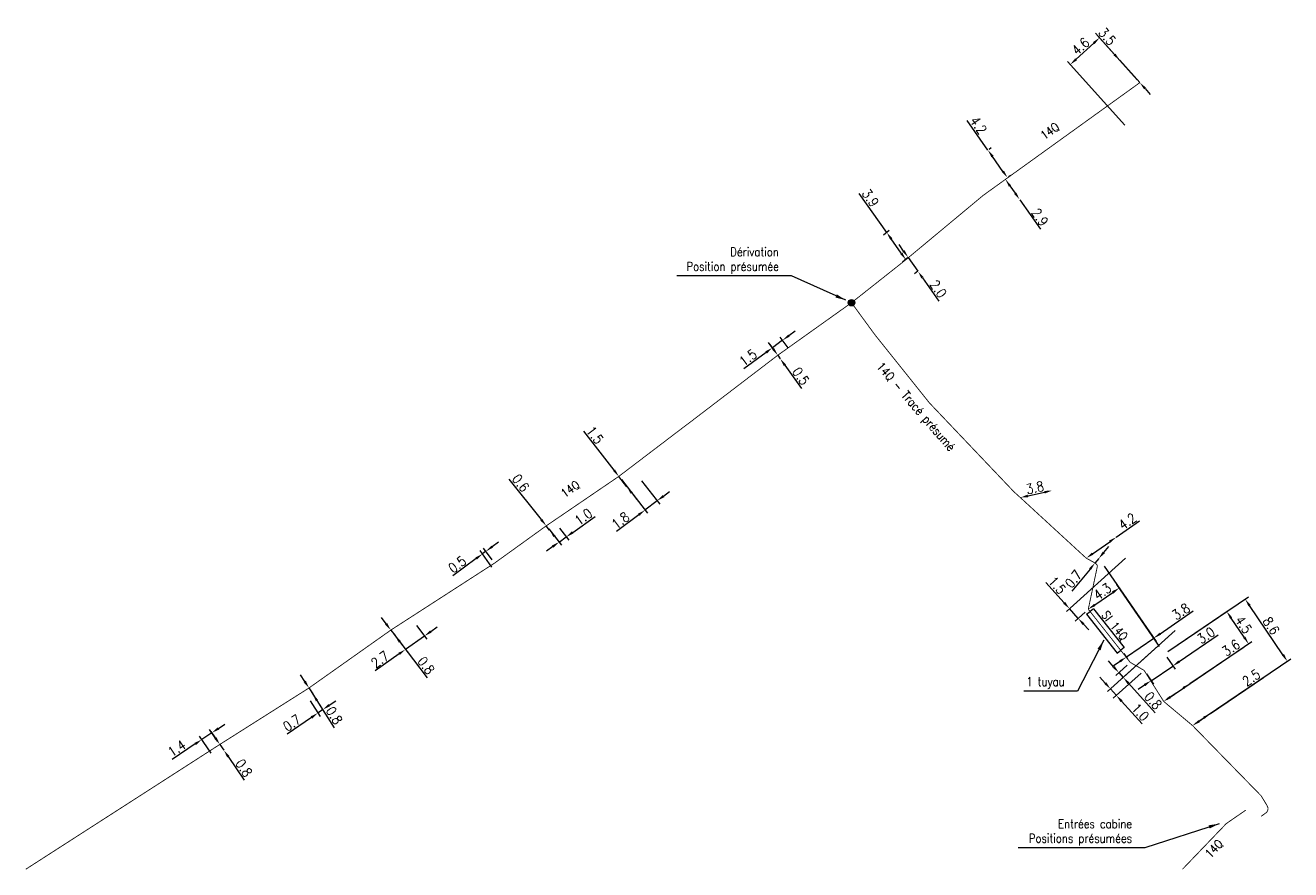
# Model space of a CAD drawing. Header units: millimetres. Extents: x 185011 to 186000, y 128000 to 128990.
# Drawn here: x 185852.7 to 185997.8, y 127999.9 to 128096.8 of the extents above; entities that cross this region are included whole.
import ezdxf
from ezdxf.enums import TextEntityAlignment as Align

# ---------------------------------------------------------------- set-up
doc = ezdxf.new("R2010")
doc.units = ezdxf.units.MM
doc.header["$PDMODE"] = 34
doc.linetypes.add('S_ST', pattern=[14, 8, -1.5, 0, -1.5, 0, -1.5, 0, -1.5])
doc.layers.get('0').update_dxf_attribs({"linetype": 'CONTINUOUS'})
doc.layers.get('Defpoints').update_dxf_attribs({"linetype": 'CONTINUOUS'})
for name, color, linetype in [('S_100', 5, 'CONTINUOUS'), ('S_300', 7, 'CONTINUOUS'), ('S_400', 7, 'CONTINUOUS')]:
    doc.layers.add(name, color=color, linetype=linetype)
doc.styles.get("Standard").update_dxf_attribs({"font": 'romans.shx', "width": 0.85})
doc.dimstyles.get("Standard").update_dxf_attribs({"dimtxt": 1.5, "dimasz": 1.2, "dimexe": 0.625, "dimexo": 0.625, "dimgap": 0.25, "dimtad": 1, "dimdec": 1, "dimzin": 0, "dimdsep": 46, "dimtxsty": 'Standard', "dimcen": -0.5, "dimadec": 0, "dimazin": 0, "dimtfac": 1, "dimtdec": 1, "dimtmove": 0, "dimatfit": 3, "dimfxl": 0, "dimtolj": 1, "dimtzin": 0, "dimarcsym": 0})

# ---------------------------------------------------------------- blocks, each defined once
blk = doc.blocks.new('*D148')
at = {"layer": 'Defpoints', "color": 0, "linetype": 'Continuous', "transparency": 16777216}
for p in [(185912.46, 128039.37), (185913.68, 128039.47), (185914.76, 128038.1)]:
    blk.add_point(p, dxfattribs=at)
at = {"layer": 'S_100', "color": 0, "linetype": 'Continuous', "lineweight": -2, "transparency": 16777216}
for p, q in [((185915.5, 128038.62), (185918.06, 128040.44)), ((185912.75, 128039.01), (185914.22, 128037.14)), ((185913.93, 128037.51), (185914.76, 128038.1)), ((185913.97, 128039.1), (185915.06, 128037.73)), ((185913.2, 128036.99), (185912.47, 128036.47))]:
    blk.add_line(p, q, dxfattribs=at)
at = {"layer": 'S_100', "color": 0, "linetype": 'Continuous', "transparency": 16777216}
for points in [[(185915.41, 128038.74), (185915.59, 128038.5), (185914.76, 128038.1)], [(185913.11, 128037.11), (185913.29, 128036.87), (185913.93, 128037.51)]]:
    blk.add_solid(points, dxfattribs=at)
at = {"layer": 'S_100', "color": 0, "linetype": 'Continuous', "transparency": 16777216, "insert": (185916.71, 128040.4), "char_height": 1.125, "attachment_point": 5, "rotation": 35.3931}
blk.add_mtext('\\A1;1.0', dxfattribs=at)
blk = doc.blocks.new('*D149')
at = {"layer": 'Defpoints', "color": 0, "linetype": 'Continuous', "transparency": 16777216}
for p in [(185905.15, 128036.15), (185906.52, 128035.09), (185906.5, 128034.26)]:
    blk.add_point(p, dxfattribs=at)
at = {"layer": 'S_100', "color": 0, "linetype": 'Continuous', "lineweight": -2, "transparency": 16777216}
for p, q in [((185906.23, 128034.64), (185904.87, 128036.53)), ((185905.55, 128036.45), (185905.15, 128036.15)), ((185906.25, 128035.47), (185905.27, 128036.83)), ((185906.27, 128036.99), (185906.99, 128037.53)), ((185904.42, 128035.62), (185901.76, 128033.63))]:
    blk.add_line(p, q, dxfattribs=at)
at = {"layer": 'S_100', "color": 0, "linetype": 'Continuous', "transparency": 16777216}
for points in [[(185906.18, 128037.11), (185906.36, 128036.87), (185905.55, 128036.45)], [(185904.33, 128035.74), (185904.51, 128035.5), (185905.15, 128036.15)]]:
    blk.add_solid(points, dxfattribs=at)
at = {"layer": 'S_100', "color": 0, "linetype": 'Continuous', "transparency": 16777216, "insert": (185902.26, 128034.94), "char_height": 1.125, "attachment_point": 5, "rotation": 36.76}
blk.add_mtext('\\A1;0.5', dxfattribs=at)
blk = doc.blocks.new('*D150')
at = {"layer": 'Defpoints', "color": 0, "linetype": 'Continuous', "transparency": 16777216}
for p in [(185912.46, 128039.37), (185912.85, 128038.88), (185912.85, 128038.88)]:
    blk.add_point(p, dxfattribs=at)
at = {"layer": 'S_100', "color": 0, "linetype": 'Continuous', "lineweight": -2, "transparency": 16777216}
for p, q in [((185911.9, 128040.08), (185908.2, 128044.74)), ((185912.85, 128038.88), (185912.46, 128039.37)), ((185913.41, 128038.17), (185913.97, 128037.47))]:
    blk.add_line(p, q, dxfattribs=at)
at = {"layer": 'S_100', "color": 0, "linetype": 'Continuous', "transparency": 16777216}
for points in [[(185912.01, 128040.17), (185911.78, 128039.98), (185912.46, 128039.37)], [(185913.52, 128038.27), (185913.29, 128038.08), (185912.85, 128038.88)]]:
    blk.add_solid(points, dxfattribs=at)
at = {"layer": 'S_100', "color": 0, "linetype": 'Continuous', "transparency": 16777216, "insert": (185909.53, 128044.28), "char_height": 1.125, "attachment_point": 5, "rotation": 308.4087}
blk.add_mtext('\\A1;0.6', dxfattribs=at)
blk = doc.blocks.new('*D151')
at = {"layer": 'Defpoints', "color": 0, "linetype": 'Continuous', "transparency": 16777216}
for p in [(185897.29, 128028.32), (185894.64, 128027.42), (185898.49, 128026.74)]:
    blk.add_point(p, dxfattribs=at)
at = {"layer": 'S_100', "color": 0, "linetype": 'Continuous', "lineweight": -2, "transparency": 16777216}
for p, q in [((185897.57, 128027.95), (185898.78, 128026.37)), ((185899.23, 128027.26), (185899.96, 128027.78)), ((185894.92, 128027.05), (185896.62, 128024.83)), ((185898.49, 128026.74), (185896.33, 128025.21)), ((185895.6, 128024.69), (185892.86, 128022.75))]:
    blk.add_line(p, q, dxfattribs=at)
at = {"layer": 'S_100', "color": 0, "linetype": 'Continuous', "transparency": 16777216}
for points in [[(185899.14, 128027.38), (185899.32, 128027.14), (185898.49, 128026.74)], [(185895.51, 128024.81), (185895.68, 128024.57), (185896.33, 128025.21)]]:
    blk.add_solid(points, dxfattribs=at)
at = {"layer": 'S_100', "color": 0, "linetype": 'Continuous', "transparency": 16777216, "insert": (185893.4, 128024.05), "char_height": 1.125, "attachment_point": 5, "rotation": 35.2897}
blk.add_mtext('\\A1;2.7', dxfattribs=at)
blk = doc.blocks.new('*D152')
at = {"layer": 'Defpoints', "color": 0, "linetype": 'Continuous', "transparency": 16777216}
for p in [(185894.64, 128027.42), (185895.12, 128026.79), (185895.12, 128026.79)]:
    blk.add_point(p, dxfattribs=at)
at = {"layer": 'S_100', "color": 0, "linetype": 'Continuous', "lineweight": -2, "transparency": 16777216}
for p, q in [((185894.09, 128028.14), (185893.55, 128028.85)), ((185894.64, 128027.42), (185895.12, 128026.79)), ((185895.67, 128026.07), (185898.81, 128021.96))]:
    blk.add_line(p, q, dxfattribs=at)
at = {"layer": 'S_100', "color": 0, "linetype": 'Continuous', "transparency": 16777216}
for points in [[(185894.21, 128028.23), (185893.97, 128028.05), (185894.64, 128027.42)], [(185895.79, 128026.16), (185895.55, 128025.98), (185895.12, 128026.79)]]:
    blk.add_solid(points, dxfattribs=at)
at = {"layer": 'S_100', "color": 0, "linetype": 'Continuous', "transparency": 16777216, "insert": (185898.68, 128023.36), "char_height": 1.125, "attachment_point": 5, "rotation": 307.365}
blk.add_mtext('\\A1;0.8', dxfattribs=at)
blk = doc.blocks.new('*D153')
at = {"layer": 'Defpoints', "color": 0, "linetype": 'Continuous', "transparency": 16777216}
for p in [(185885.25, 128020.78), (185885.12, 128019.71), (185886.27, 128017.91)]:
    blk.add_point(p, dxfattribs=at)
at = {"layer": 'S_100', "color": 0, "linetype": 'Continuous', "lineweight": -2, "transparency": 16777216}
for p, q in [((185885.5, 128020.38), (185887.09, 128017.9)), ((185885.38, 128019.31), (185886.53, 128017.52)), ((185887.57, 128018.81), (185888.32, 128019.32)), ((185885.53, 128017.4), (185882.74, 128015.48)), ((185886.83, 128018.3), (185886.27, 128017.91))]:
    blk.add_line(p, q, dxfattribs=at)
at = {"layer": 'S_100', "color": 0, "linetype": 'Continuous', "transparency": 16777216}
for points in [[(185887.49, 128018.93), (185887.66, 128018.69), (185886.83, 128018.3)], [(185885.45, 128017.53), (185885.62, 128017.28), (185886.27, 128017.91)]]:
    blk.add_solid(points, dxfattribs=at)
at = {"layer": 'S_100', "color": 0, "linetype": 'Continuous', "transparency": 16777216, "insert": (185883.3, 128016.77), "char_height": 1.125, "attachment_point": 5, "rotation": 34.5698}
blk.add_mtext('\\A1;0.7', dxfattribs=at)
blk = doc.blocks.new('*D154')
at = {"layer": 'Defpoints', "color": 0, "linetype": 'Continuous', "transparency": 16777216}
for p in [(185872.96, 128014.87), (185875.03, 128014.31), (185874.3, 128012.91)]:
    blk.add_point(p, dxfattribs=at)
at = {"layer": 'S_100', "color": 0, "linetype": 'Continuous', "lineweight": -2, "transparency": 16777216}
for p, q in [((185874.77, 128014.7), (185873.86, 128016.03)), ((185874.87, 128016.14), (185875.62, 128016.64)), ((185874.04, 128013.29), (185872.7, 128015.25)), ((185874.12, 128015.64), (185872.96, 128014.87)), ((185872.21, 128014.37), (185869.56, 128012.6))]:
    blk.add_line(p, q, dxfattribs=at)
at = {"layer": 'S_100', "color": 0, "linetype": 'Continuous', "transparency": 16777216}
for points in [[(185874.79, 128016.27), (185874.96, 128016.02), (185874.12, 128015.64)], [(185872.13, 128014.49), (185872.29, 128014.24), (185872.96, 128014.87)]]:
    blk.add_solid(points, dxfattribs=at)
at = {"layer": 'S_100', "color": 0, "linetype": 'Continuous', "transparency": 16777216, "insert": (185870.09, 128013.86), "char_height": 1.125, "attachment_point": 5, "rotation": 33.6721}
blk.add_mtext('\\A1;1.4', dxfattribs=at)
blk = doc.blocks.new('*D155')
at = {"layer": 'Defpoints', "color": 0, "linetype": 'Continuous', "transparency": 16777216}
for p in [(185885.25, 128020.78), (185885.68, 128020.1), (185885.68, 128020.1)]:
    blk.add_point(p, dxfattribs=at)
at = {"layer": 'S_100', "color": 0, "linetype": 'Continuous', "lineweight": -2, "transparency": 16777216}
for p, q in [((185884.76, 128021.53), (185884.28, 128022.29)), ((185885.25, 128020.78), (185885.68, 128020.1)), ((185886.16, 128019.34), (185888.16, 128016.23))]:
    blk.add_line(p, q, dxfattribs=at)
at = {"layer": 'S_100', "color": 0, "linetype": 'Continuous', "transparency": 16777216}
for points in [[(185884.89, 128021.62), (185884.63, 128021.45), (185885.25, 128020.78)], [(185886.29, 128019.43), (185886.04, 128019.26), (185885.68, 128020.1)]]:
    blk.add_solid(points, dxfattribs=at)
at = {"layer": 'S_100', "color": 0, "linetype": 'Continuous', "transparency": 16777216, "insert": (185888.15, 128017.63), "char_height": 1.125, "attachment_point": 5, "rotation": 302.6424}
blk.add_mtext('\\A1;0.8', dxfattribs=at)
blk = doc.blocks.new('*D156')
at = {"layer": 'Defpoints', "color": 0, "linetype": 'Continuous', "transparency": 16777216}
for p in [(185875.03, 128014.31), (185875.49, 128013.65), (185875.49, 128013.65)]:
    blk.add_point(p, dxfattribs=at)
at = {"layer": 'S_100', "color": 0, "linetype": 'Continuous', "lineweight": -2, "transparency": 16777216}
for p, q in [((185874.53, 128015.05), (185874.02, 128015.8)), ((185875.03, 128014.31), (185875.49, 128013.65)), ((185875.99, 128012.91), (185877.84, 128010.2))]:
    blk.add_line(p, q, dxfattribs=at)
at = {"layer": 'S_100', "color": 0, "linetype": 'Continuous', "transparency": 16777216}
for points in [[(185874.65, 128015.14), (185874.4, 128014.97), (185875.03, 128014.31)], [(185876.12, 128012.99), (185875.87, 128012.82), (185875.49, 128013.65)]]:
    blk.add_solid(points, dxfattribs=at)
at = {"layer": 'S_100', "color": 0, "linetype": 'Continuous', "transparency": 16777216, "insert": (185877.79, 128011.61), "char_height": 1.125, "attachment_point": 5, "rotation": 304.3594}
blk.add_mtext('\\A1;0.8', dxfattribs=at)
blk = doc.blocks.new('*D157')
at = {"layer": 'Defpoints', "color": 0, "linetype": 'Continuous', "transparency": 16777216}
for p in [(185972.54, 128092.25), (185980.52, 128090.18), (185979.1, 128084.94)]:
    blk.add_point(p, dxfattribs=at)
at = {"layer": 'S_100', "color": 0, "linetype": 'Continuous', "lineweight": -2, "transparency": 16777216}
for p, q in [((185975.24, 128094.71), (185973.21, 128092.86)), ((185980.21, 128090.52), (185975.59, 128095.67)), ((185978.79, 128085.29), (185972.23, 128092.6))]:
    blk.add_line(p, q, dxfattribs=at)
at = {"layer": 'S_100', "color": 0, "linetype": 'Continuous', "transparency": 16777216}
for points in [[(185975.14, 128094.82), (185975.34, 128094.6), (185975.9, 128095.32)], [(185973.11, 128092.97), (185973.31, 128092.75), (185972.54, 128092.25)]]:
    blk.add_solid(points, dxfattribs=at)
at = {"layer": 'S_100', "color": 0, "linetype": 'Continuous', "transparency": 16777216, "insert": (185973.72, 128094.34), "char_height": 1.125, "attachment_point": 5, "rotation": 42.3696}
blk.add_mtext('\\A1;4.6', dxfattribs=at)
blk = doc.blocks.new('*D158')
at = {"layer": 'Defpoints', "color": 0, "linetype": 'Continuous', "transparency": 16777216}
for p in [(185978.22, 128092.74), (185978.22, 128092.74), (185980.52, 128090.18)]:
    blk.add_point(p, dxfattribs=at)
at = {"layer": 'S_100', "color": 0, "linetype": 'Continuous', "lineweight": -2, "transparency": 16777216}
for p, q in [((185977.61, 128093.41), (185975.42, 128095.85)), ((185980.52, 128090.18), (185978.22, 128092.74)), ((185981.12, 128089.51), (185981.72, 128088.84))]:
    blk.add_line(p, q, dxfattribs=at)
at = {"layer": 'S_100', "color": 0, "linetype": 'Continuous', "transparency": 16777216}
for points in [[(185977.73, 128093.51), (185977.5, 128093.31), (185978.22, 128092.74)], [(185981.23, 128089.61), (185981.01, 128089.41), (185980.52, 128090.18)]]:
    blk.add_solid(points, dxfattribs=at)
at = {"layer": 'S_100', "color": 0, "linetype": 'Continuous', "transparency": 16777216, "insert": (185976.78, 128095.47), "char_height": 1.125, "attachment_point": 5, "rotation": 311.9199}
blk.add_mtext('\\A1;3.5', dxfattribs=at)
blk = doc.blocks.new('*D159')
at = {"layer": 'Defpoints', "color": 0, "linetype": 'Continuous', "transparency": 16777216}
for p in [(185954.33, 128070.41), (185955.08, 128068.55), (185955.46, 128068.82)]:
    blk.add_point(p, dxfattribs=at)
at = {"layer": 'S_100', "color": 0, "linetype": 'Continuous', "lineweight": -2, "transparency": 16777216}
for p, q in [((185953.44, 128070.88), (185952.92, 128071.62)), ((185953.95, 128070.14), (185953.58, 128069.88)), ((185953.96, 128070.15), (185955.08, 128068.55)), ((185955.07, 128068.55), (185954.7, 128068.28)), ((185955.6, 128067.82), (185957.49, 128065.14))]:
    blk.add_line(p, q, dxfattribs=at)
at = {"layer": 'S_100', "color": 0, "linetype": 'Continuous', "transparency": 16777216}
for points in [[(185953.56, 128070.97), (185953.32, 128070.8), (185953.96, 128070.15)], [(185955.72, 128067.9), (185955.48, 128067.73), (185955.08, 128068.55)]]:
    blk.add_solid(points, dxfattribs=at)
at = {"layer": 'S_100', "color": 0, "linetype": 'Continuous', "transparency": 16777216, "insert": (185957.41, 128066.54), "char_height": 1.125, "attachment_point": 5, "rotation": 305.1221}
blk.add_mtext('\\A1;2.0', dxfattribs=at)
blk = doc.blocks.new('*D160')
at = {"layer": 'Defpoints', "color": 0, "linetype": 'Continuous', "transparency": 16777216}
for p in [(185952.14, 128073.53), (185953.69, 128069.89), (185954.33, 128070.41)]:
    blk.add_point(p, dxfattribs=at)
at = {"layer": 'S_100', "color": 0, "linetype": 'Continuous', "lineweight": -2, "transparency": 16777216}
for p, q in [((185951.5, 128073), (185948.35, 128077.48)), ((185951.78, 128073.23), (185951.13, 128072.71)), ((185953.17, 128070.62), (185952.02, 128072.27)), ((185953.97, 128070.12), (185953.32, 128069.59))]:
    blk.add_line(p, q, dxfattribs=at)
at = {"layer": 'S_100', "color": 0, "linetype": 'Continuous', "transparency": 16777216}
for points in [[(185952.14, 128072.35), (185951.89, 128072.18), (185951.5, 128073)], [(185953.29, 128070.71), (185953.05, 128070.54), (185953.69, 128069.89)]]:
    blk.add_solid(points, dxfattribs=at)
at = {"layer": 'S_100', "color": 0, "linetype": 'Continuous', "transparency": 16777216, "insert": (185949.63, 128076.96), "char_height": 1.125, "attachment_point": 5, "rotation": 305.1221}
blk.add_mtext('\\A1;3.9', dxfattribs=at)
blk = doc.blocks.new('*D161')
at = {"layer": 'Defpoints', "color": 0, "linetype": 'Continuous', "transparency": 16777216}
for p in [(185939.56, 128060.64), (185939.01, 128058.93), (185940.47, 128059.38)]:
    blk.add_point(p, dxfattribs=at)
at = {"layer": 'S_100', "color": 0, "linetype": 'Continuous', "lineweight": -2, "transparency": 16777216}
for p, q in [((185940.19, 128059.76), (185939.28, 128061.02)), ((185940.28, 128061.18), (185941.01, 128061.71)), ((185938.73, 128059.31), (185938.12, 128060.16)), ((185939.56, 128060.64), (185938.39, 128059.78)), ((185937.67, 128059.25), (185935.13, 128057.38))]:
    blk.add_line(p, q, dxfattribs=at)
at = {"layer": 'S_100', "color": 0, "linetype": 'Continuous', "transparency": 16777216}
for points in [[(185940.19, 128061.3), (185940.37, 128061.06), (185939.56, 128060.64)], [(185937.58, 128059.37), (185937.76, 128059.13), (185938.39, 128059.78)]]:
    blk.add_solid(points, dxfattribs=at)
at = {"layer": 'S_100', "color": 0, "linetype": 'Continuous', "transparency": 16777216, "insert": (185935.59, 128058.65), "char_height": 1.125, "attachment_point": 5, "rotation": 36.3815}
blk.add_mtext('\\A1;1.5', dxfattribs=at)
blk = doc.blocks.new('*D162')
at = {"layer": 'Defpoints', "color": 0, "linetype": 'Continuous', "transparency": 16777216}
for p in [(185939.01, 128058.93), (185939.3, 128058.52), (185939.3, 128058.52)]:
    blk.add_point(p, dxfattribs=at)
at = {"layer": 'S_100', "color": 0, "linetype": 'Continuous', "lineweight": -2, "transparency": 16777216}
for p, q in [((185938.48, 128059.66), (185937.96, 128060.39)), ((185939.01, 128058.93), (185939.3, 128058.52)), ((185939.83, 128057.79), (185941.74, 128055.13))]:
    blk.add_line(p, q, dxfattribs=at)
at = {"layer": 'S_100', "color": 0, "linetype": 'Continuous', "transparency": 16777216}
for points in [[(185938.6, 128059.74), (185938.36, 128059.57), (185939.01, 128058.93)], [(185939.95, 128057.88), (185939.7, 128057.7), (185939.3, 128058.52)]]:
    blk.add_solid(points, dxfattribs=at)
at = {"layer": 'S_100', "color": 0, "linetype": 'Continuous', "transparency": 16777216, "insert": (185941.65, 128056.53), "char_height": 1.125, "attachment_point": 5, "rotation": 305.729}
blk.add_mtext('\\A1;0.5', dxfattribs=at)
blk = doc.blocks.new('*D163')
at = {"layer": 'Defpoints', "color": 0, "linetype": 'Continuous', "transparency": 16777216}
for p in [(185965.11, 128079.09), (185966.75, 128076.76), (185966.75, 128076.76)]:
    blk.add_point(p, dxfattribs=at)
at = {"layer": 'S_100', "color": 0, "linetype": 'Continuous', "lineweight": -2, "transparency": 16777216}
for p, q in [((185965.63, 128078.35), (185966.23, 128077.5)), ((185966.75, 128076.76), (185969.12, 128073.38))]:
    blk.add_line(p, q, dxfattribs=at)
at = {"layer": 'S_100', "color": 0, "linetype": 'Continuous', "transparency": 16777216}
for points in [[(185965.75, 128078.44), (185965.5, 128078.27), (185965.11, 128079.09)], [(185966.35, 128077.58), (185966.11, 128077.41), (185966.75, 128076.76)]]:
    blk.add_solid(points, dxfattribs=at)
at = {"layer": 'S_100', "color": 0, "linetype": 'Continuous', "transparency": 16777216, "insert": (185969.07, 128074.76), "char_height": 1.125, "attachment_point": 5, "rotation": 305.1221}
blk.add_mtext('\\A1;2.9', dxfattribs=at)
blk = doc.blocks.new('*D164')
at = {"layer": 'Defpoints', "color": 0, "linetype": 'Continuous', "transparency": 16777216}
for p in [(185962.88, 128082.26), (185963.11, 128082.44), (185965.11, 128079.09)]:
    blk.add_point(p, dxfattribs=at)
at = {"layer": 'S_100', "color": 0, "linetype": 'Continuous', "lineweight": -2, "transparency": 16777216}
for p, q in [((185963.11, 128082.44), (185960.72, 128085.84)), ((185963.25, 128082.55), (185963.47, 128082.74)), ((185964.82, 128080.01), (185963.63, 128081.71)), ((185965.47, 128079.39), (185965.7, 128079.57))]:
    blk.add_line(p, q, dxfattribs=at)
at = {"layer": 'S_100', "color": 0, "linetype": 'Continuous', "transparency": 16777216}
for points in [[(185963.75, 128081.79), (185963.5, 128081.62), (185963.11, 128082.44)], [(185964.94, 128080.1), (185964.7, 128079.93), (185965.34, 128079.28)]]:
    blk.add_solid(points, dxfattribs=at)
at = {"layer": 'S_100', "color": 0, "linetype": 'Continuous', "transparency": 16777216, "insert": (185962.02, 128085.3), "char_height": 1.125, "attachment_point": 5, "rotation": 305.1221}
blk.add_mtext('\\A1;4.2', dxfattribs=at)
blk = doc.blocks.new('*D165')
at = {"layer": 'Defpoints', "color": 0, "linetype": 'Continuous', "transparency": 16777216}
for p in [(185920.78, 128045.04), (185923.1, 128044.91), (185925.18, 128042.24)]:
    blk.add_point(p, dxfattribs=at)
at = {"layer": 'S_100', "color": 0, "linetype": 'Continuous', "lineweight": -2, "transparency": 16777216}
for p, q in [((185921.07, 128044.67), (185924.07, 128040.81)), ((185923.39, 128044.54), (185925.47, 128041.87)), ((185925.18, 128042.24), (185923.78, 128041.18)), ((185925.89, 128042.78), (185926.61, 128043.32)), ((185923.06, 128040.64), (185920.53, 128038.71))]:
    blk.add_line(p, q, dxfattribs=at)
at = {"layer": 'S_100', "color": 0, "linetype": 'Continuous', "transparency": 16777216}
for points in [[(185925.8, 128042.9), (185925.99, 128042.66), (185925.18, 128042.24)], [(185922.97, 128040.76), (185923.16, 128040.52), (185923.78, 128041.18)]]:
    blk.add_solid(points, dxfattribs=at)
at = {"layer": 'S_100', "color": 0, "linetype": 'Continuous', "transparency": 16777216, "insert": (185920.97, 128039.99), "char_height": 1.125, "attachment_point": 5, "rotation": 37.1402}
blk.add_mtext('\\A1;1.8', dxfattribs=at)
blk = doc.blocks.new('*D166')
at = {"layer": 'Defpoints', "color": 0, "linetype": 'Continuous', "transparency": 16777216}
for p in [(185920.78, 128045.04), (185921.7, 128043.86), (185921.7, 128043.86)]:
    blk.add_point(p, dxfattribs=at)
at = {"layer": 'S_100', "color": 0, "linetype": 'Continuous', "lineweight": -2, "transparency": 16777216}
for p, q in [((185920.23, 128045.75), (185916.76, 128050.21)), ((185921.7, 128043.86), (185920.78, 128045.04)), ((185922.26, 128043.14), (185922.81, 128042.43))]:
    blk.add_line(p, q, dxfattribs=at)
at = {"layer": 'S_100', "color": 0, "linetype": 'Continuous', "transparency": 16777216}
for points in [[(185920.35, 128045.84), (185920.11, 128045.66), (185920.78, 128045.04)], [(185922.37, 128043.24), (185922.14, 128043.05), (185921.7, 128043.86)]]:
    blk.add_solid(points, dxfattribs=at)
at = {"layer": 'S_100', "color": 0, "linetype": 'Continuous', "transparency": 16777216, "insert": (185918.04, 128049.78), "char_height": 1.125, "attachment_point": 5, "rotation": 307.8585}
blk.add_mtext('\\A1;1.5', dxfattribs=at)
blk = doc.blocks.new('*D167')
at = {"layer": 'Defpoints', "color": 0, "linetype": 'Continuous', "transparency": 16777216}
for p in [(185966.82, 128042.61), (185970.48, 128043.42), (185970.48, 128043.42)]:
    blk.add_point(p, dxfattribs=at)
at = {"layer": 'S_100', "color": 0, "linetype": 'Continuous', "lineweight": -2, "transparency": 16777216}
blk.add_line((185967.7, 128042.8), (185969.6, 128043.22), dxfattribs=at)
at = {"layer": 'S_100', "color": 0, "linetype": 'Continuous', "transparency": 16777216}
for points in [[(185967.66, 128042.95), (185967.73, 128042.66), (185966.82, 128042.61)], [(185969.57, 128043.37), (185969.63, 128043.08), (185970.48, 128043.42)]]:
    blk.add_solid(points, dxfattribs=at)
at = {"layer": 'S_100', "color": 0, "linetype": 'Continuous', "transparency": 16777216, "insert": (185968.49, 128043.75), "char_height": 1.125, "attachment_point": 5, "rotation": 12.4892}
blk.add_mtext('\\A1;3.8', dxfattribs=at)
blk = doc.blocks.new('*D168')
at = {"layer": 'Defpoints', "color": 0, "linetype": 'Continuous', "transparency": 16777216}
for p in [(185977.81, 128038.07), (185977.81, 128038.07), (185974.37, 128035.67)]:
    blk.add_point(p, dxfattribs=at)
at = {"layer": 'S_100', "color": 0, "linetype": 'Continuous', "lineweight": -2, "transparency": 16777216}
for p, q in [((185977.81, 128038.07), (185980.5, 128039.94)), ((185975.11, 128036.18), (185977.08, 128037.55))]:
    blk.add_line(p, q, dxfattribs=at)
at = {"layer": 'S_100', "color": 0, "linetype": 'Continuous', "transparency": 16777216}
for points in [[(185976.99, 128037.67), (185977.16, 128037.43), (185977.81, 128038.07)], [(185975.02, 128036.3), (185975.19, 128036.06), (185974.37, 128035.67)]]:
    blk.add_solid(points, dxfattribs=at)
at = {"layer": 'S_100', "color": 0, "linetype": 'Continuous', "transparency": 16777216, "insert": (185979.1, 128039.88), "char_height": 1.125, "attachment_point": 5, "rotation": 34.8631}
blk.add_mtext('\\A1;4.2', dxfattribs=at)
blk = doc.blocks.new('S_300_02')
at = {"color": 0, "linetype": 'Continuous', "const_width": 0.375}
blk.add_lwpolyline([(-0.19, 0, 1), (0.19, 0, 1)], format="xyb", close=True, dxfattribs=at)
at = {"color": 0, "linetype": 'Continuous'}
blk.add_circle((0, 0), 0.375, dxfattribs=at)
at = {"color": 0, "linetype": 'Continuous', "width": 0.75}
blk.add_attdef('NUM', text='', height=1.5, dxfattribs=at).set_placement((2.32, 1.37), align=Align.MIDDLE)
at = {"color": 0, "linetype": 'Continuous', "width": 0.75, "flags": 3}
for tag, p in [('DEF_LEG', (0, -5)), ('DEF_TYPE', (0, -7))]:
    blk.add_attdef(tag, text='', height=1.2, dxfattribs=at).set_placement(p, align=Align.MIDDLE)
blk = doc.blocks.new('*D170')
at = {"layer": 'Defpoints', "color": 0, "linetype": 'Continuous', "transparency": 16777216}
for p in [(185990.49, 128029.54), (185983.35, 128024.68), (185983.26, 128019.24)]:
    blk.add_point(p, dxfattribs=at)
at = {"layer": 'S_100', "color": 0, "linetype": 'Continuous', "lineweight": -2, "transparency": 16777216}
for p, q in [((185983.74, 128024.95), (185990.88, 128029.8)), ((185992.48, 128026.6), (185990.99, 128028.79)), ((185983.65, 128019.5), (185993.38, 128026.12))]:
    blk.add_line(p, q, dxfattribs=at)
at = {"layer": 'S_100', "color": 0, "linetype": 'Continuous', "transparency": 16777216}
for points in [[(185991.12, 128028.88), (185990.87, 128028.71), (185990.49, 128029.54)], [(185992.61, 128026.69), (185992.36, 128026.52), (185992.99, 128025.86)]]:
    blk.add_solid(points, dxfattribs=at)
at = {"layer": 'S_100', "color": 0, "linetype": 'Continuous', "transparency": 16777216, "insert": (185992.41, 128028.04), "char_height": 1.125, "attachment_point": 5, "rotation": 304.2229}
blk.add_mtext('\\A1;4.5', dxfattribs=at)
blk = doc.blocks.new('*D171')
at = {"layer": 'Defpoints', "color": 0, "linetype": 'Continuous', "transparency": 16777216}
for p in [(185986.26, 128021.28), (185986.26, 128021.28), (185983.26, 128019.24)]:
    blk.add_point(p, dxfattribs=at)
at = {"layer": 'S_100', "color": 0, "linetype": 'Continuous', "lineweight": -2, "transparency": 16777216}
for p, q in [((185986.26, 128021.28), (185992.37, 128025.44)), ((185984.01, 128019.75), (185985.51, 128020.77))]:
    blk.add_line(p, q, dxfattribs=at)
at = {"layer": 'S_100', "color": 0, "linetype": 'Continuous', "transparency": 16777216}
for points in [[(185985.43, 128020.89), (185985.6, 128020.65), (185986.26, 128021.28)], [(185983.92, 128019.87), (185984.09, 128019.62), (185983.26, 128019.24)]]:
    blk.add_solid(points, dxfattribs=at)
at = {"layer": 'S_100', "color": 0, "linetype": 'Continuous', "transparency": 16777216, "insert": (185990.97, 128025.39), "char_height": 1.125, "attachment_point": 5, "rotation": 34.2229}
blk.add_mtext('\\A1;3.6', dxfattribs=at)
blk = doc.blocks.new('*D172')
at = {"layer": 'Defpoints', "color": 0, "linetype": 'Continuous', "transparency": 16777216}
for p in [(185992.6, 128030.97), (185983.35, 128024.68), (185986.57, 128016.47)]:
    blk.add_point(p, dxfattribs=at)
at = {"layer": 'S_100', "color": 0, "linetype": 'Continuous', "lineweight": -2, "transparency": 16777216}
for p, q in [((185983.74, 128024.95), (185992.98, 128031.23)), ((185996.93, 128024.6), (185993.1, 128030.23)), ((185986.95, 128016.73), (185997.82, 128024.12))]:
    blk.add_line(p, q, dxfattribs=at)
at = {"layer": 'S_100', "color": 0, "linetype": 'Continuous', "transparency": 16777216}
for points in [[(185993.23, 128030.31), (185992.98, 128030.14), (185992.6, 128030.97)], [(185997.05, 128024.69), (185996.8, 128024.52), (185997.43, 128023.86)]]:
    blk.add_solid(points, dxfattribs=at)
at = {"layer": 'S_100', "color": 0, "linetype": 'Continuous', "transparency": 16777216, "insert": (185995.58, 128027.91), "char_height": 1.125, "attachment_point": 5, "rotation": 304.2229}
blk.add_mtext('\\A1;8.6', dxfattribs=at)
blk = doc.blocks.new('*D173')
at = {"layer": 'Defpoints', "color": 0, "linetype": 'Continuous', "transparency": 16777216}
for p in [(185988.61, 128017.86), (185988.61, 128017.86), (185986.57, 128016.47)]:
    blk.add_point(p, dxfattribs=at)
at = {"layer": 'S_100', "color": 0, "linetype": 'Continuous', "lineweight": -2, "transparency": 16777216}
for p, q in [((185988.61, 128017.86), (185994.7, 128022)), ((185987.31, 128016.98), (185987.87, 128017.35))]:
    blk.add_line(p, q, dxfattribs=at)
at = {"layer": 'S_100', "color": 0, "linetype": 'Continuous', "transparency": 16777216}
for points in [[(185987.78, 128017.48), (185987.95, 128017.23), (185988.61, 128017.86)], [(185987.23, 128017.1), (185987.4, 128016.85), (185986.57, 128016.47)]]:
    blk.add_solid(points, dxfattribs=at)
at = {"layer": 'S_100', "color": 0, "linetype": 'Continuous', "transparency": 16777216, "insert": (185993.3, 128021.96), "char_height": 1.125, "attachment_point": 5, "rotation": 34.2229}
blk.add_mtext('\\A1;2.5', dxfattribs=at)
blk = doc.blocks.new('*D174')
at = {"layer": 'Defpoints', "color": 0, "linetype": 'Continuous', "transparency": 16777216}
for p in [(185977.81, 128038.07), (185977.81, 128038.07), (185974.37, 128035.67)]:
    blk.add_point(p, dxfattribs=at)
at = {"layer": 'S_100', "color": 0, "linetype": 'Continuous', "lineweight": -2, "transparency": 16777216}
for p, q in [((185977.81, 128038.07), (185980.5, 128039.94)), ((185975.11, 128036.18), (185977.08, 128037.55))]:
    blk.add_line(p, q, dxfattribs=at)
at = {"layer": 'S_100', "color": 0, "linetype": 'Continuous', "transparency": 16777216}
for points in [[(185976.99, 128037.67), (185977.16, 128037.43), (185977.81, 128038.07)], [(185975.02, 128036.3), (185975.19, 128036.06), (185974.37, 128035.67)]]:
    blk.add_solid(points, dxfattribs=at)
at = {"layer": 'S_100', "color": 0, "linetype": 'Continuous', "transparency": 16777216, "insert": (185979.1, 128039.88), "char_height": 1.125, "attachment_point": 5, "rotation": 34.8631}
blk.add_mtext('\\A1;4.2', dxfattribs=at)
blk = doc.blocks.new('*D175')
at = {"layer": 'Defpoints', "color": 0, "linetype": 'Continuous', "transparency": 16777216}
for p in [(185975.38, 128035.11), (185975.81, 128035.62), (185975.81, 128035.62)]:
    blk.add_point(p, dxfattribs=at)
at = {"layer": 'S_100', "color": 0, "linetype": 'Continuous', "lineweight": -2, "transparency": 16777216}
for p, q in [((185976.38, 128036.32), (185976.95, 128037.02)), ((185975.81, 128035.62), (185975.38, 128035.11)), ((185974.81, 128034.41), (185972.73, 128031.87))]:
    blk.add_line(p, q, dxfattribs=at)
at = {"layer": 'S_100', "color": 0, "linetype": 'Continuous', "transparency": 16777216}
for points in [[(185976.26, 128036.41), (185976.5, 128036.22), (185975.81, 128035.62)], [(185974.7, 128034.51), (185974.93, 128034.32), (185975.38, 128035.11)]]:
    blk.add_solid(points, dxfattribs=at)
at = {"layer": 'S_100', "color": 0, "linetype": 'Continuous', "transparency": 16777216, "insert": (185972.91, 128033.27), "char_height": 1.125, "attachment_point": 5, "rotation": 50.6147}
blk.add_mtext('\\A1;0.7', dxfattribs=at)
blk = doc.blocks.new('*D176')
at = {"layer": 'Defpoints', "color": 0, "linetype": 'Continuous', "transparency": 16777216}
for p in [(185979.21, 128035.98), (185972.45, 128029.88), (185974.61, 128029.81)]:
    blk.add_point(p, dxfattribs=at)
at = {"layer": 'S_100', "color": 0, "linetype": 'Continuous', "lineweight": -2, "transparency": 16777216}
for p, q in [((185978.86, 128035.67), (185972.1, 128029.56)), ((185971.85, 128030.54), (185969.74, 128032.88)), ((185973.46, 128028.76), (185972.45, 128029.88)), ((185974.26, 128029.49), (185973.11, 128028.45)), ((185974.06, 128028.1), (185974.66, 128027.43))]:
    blk.add_line(p, q, dxfattribs=at)
at = {"layer": 'S_100', "color": 0, "linetype": 'Continuous', "transparency": 16777216}
for points in [[(185971.96, 128030.65), (185971.74, 128030.44), (185972.45, 128029.88)], [(185974.17, 128028.2), (185973.95, 128028), (185973.46, 128028.76)]]:
    blk.add_solid(points, dxfattribs=at)
at = {"layer": 'S_100', "color": 0, "linetype": 'Continuous', "transparency": 16777216, "insert": (185971.05, 128032.55), "char_height": 1.125, "attachment_point": 5, "rotation": 312.0931}
blk.add_mtext('\\A1;1.5', dxfattribs=at)
blk = doc.blocks.new('*D177')
at = {"layer": 'Defpoints', "color": 0, "linetype": 'Continuous', "transparency": 16777216}
for p in [(185978.15, 128032.25), (185974.61, 128029.81), (185983.03, 128025.17)]:
    blk.add_point(p, dxfattribs=at)
at = {"layer": 'S_100', "color": 0, "linetype": 'Continuous', "lineweight": -2, "transparency": 16777216}
for p, q in [((185982.76, 128025.55), (185977.89, 128032.63)), ((185975.35, 128030.32), (185977.41, 128031.73))]:
    blk.add_line(p, q, dxfattribs=at)
at = {"layer": 'S_100', "color": 0, "linetype": 'Continuous', "transparency": 16777216}
for points in [[(185977.33, 128031.86), (185977.5, 128031.61), (185978.15, 128032.25)], [(185975.27, 128030.44), (185975.44, 128030.19), (185974.61, 128029.81)]]:
    blk.add_solid(points, dxfattribs=at)
at = {"layer": 'S_100', "color": 0, "linetype": 'Continuous', "transparency": 16777216, "insert": (185976.24, 128031.84), "char_height": 1.125, "attachment_point": 5, "rotation": 34.5462}
blk.add_mtext('\\A1;4.3', dxfattribs=at)
blk = doc.blocks.new('*D178')
at = {"layer": 'Defpoints', "color": 0, "linetype": 'Continuous', "transparency": 16777216}
for p in [(185984.93, 128027.7), (185979.42, 128023.72), (185978.62, 128021.99)]:
    blk.add_point(p, dxfattribs=at)
at = {"layer": 'S_100', "color": 0, "linetype": 'Continuous', "lineweight": -2, "transparency": 16777216}
for p, q in [((185984.59, 128027.38), (185978.27, 128021.68)), ((185977.51, 128023.21), (185976.91, 128023.88)), ((185979.07, 128023.41), (185977.77, 128022.23)), ((185978.12, 128022.54), (185978.62, 128021.99)), ((185979.22, 128021.32), (185982.28, 128017.94))]:
    blk.add_line(p, q, dxfattribs=at)
at = {"layer": 'S_100', "color": 0, "linetype": 'Continuous', "transparency": 16777216}
for points in [[(185977.63, 128023.31), (185977.4, 128023.11), (185978.12, 128022.54)], [(185979.33, 128021.42), (185979.11, 128021.22), (185978.62, 128021.99)]]:
    blk.add_solid(points, dxfattribs=at)
at = {"layer": 'S_100', "color": 0, "linetype": 'Continuous', "transparency": 16777216, "insert": (185982.04, 128019.33), "char_height": 1.125, "attachment_point": 5, "rotation": 312.1171}
blk.add_mtext('\\A1;0.8', dxfattribs=at)
blk = doc.blocks.new('*D179')
at = {"layer": 'Defpoints', "color": 0, "linetype": 'Continuous', "transparency": 16777216}
for p in [(185976.16, 128035.14), (185982.11, 128026.49), (185979.42, 128023.72)]:
    blk.add_point(p, dxfattribs=at)
at = {"layer": 'S_100', "color": 0, "linetype": 'Continuous', "lineweight": -2, "transparency": 16777216}
for p, q in [((185976.43, 128034.75), (185982.38, 128026.1)), ((185982.86, 128027), (185986.64, 128029.61)), ((185978.99, 128024.34), (185982.11, 128026.49)), ((185979.15, 128024.11), (185978.73, 128024.73)), ((185978.25, 128023.83), (185977.51, 128023.32))]:
    blk.add_line(p, q, dxfattribs=at)
at = {"layer": 'S_100', "color": 0, "linetype": 'Continuous', "transparency": 16777216}
for points in [[(185982.77, 128027.12), (185982.94, 128026.88), (185982.11, 128026.49)], [(185978.16, 128023.95), (185978.33, 128023.71), (185978.99, 128024.34)]]:
    blk.add_solid(points, dxfattribs=at)
at = {"layer": 'S_100', "color": 0, "linetype": 'Continuous', "transparency": 16777216, "insert": (185985.24, 128029.55), "char_height": 1.125, "attachment_point": 5, "rotation": 34.5462}
blk.add_mtext('\\A1;3.8', dxfattribs=at)
blk = doc.blocks.new('*D180')
at = {"layer": 'Defpoints', "color": 0, "linetype": 'Continuous', "transparency": 16777216}
for p in [(185984.93, 128027.7), (185981.01, 128022.8), (185977.16, 128020.67)]:
    blk.add_point(p, dxfattribs=at)
at = {"layer": 'S_100', "color": 0, "linetype": 'Continuous', "lineweight": -2, "transparency": 16777216}
for p, q in [((185984.59, 128027.38), (185976.81, 128020.36)), ((185976.56, 128021.34), (185975.95, 128022.01)), ((185980.66, 128022.49), (185977.48, 128019.62)), ((185977.16, 128020.67), (185977.83, 128019.93)), ((185978.43, 128019.26), (185980.78, 128016.67))]:
    blk.add_line(p, q, dxfattribs=at)
at = {"layer": 'S_100', "color": 0, "linetype": 'Continuous', "transparency": 16777216}
for points in [[(185976.67, 128021.44), (185976.45, 128021.24), (185977.16, 128020.67)], [(185978.55, 128019.36), (185978.32, 128019.16), (185977.83, 128019.93)]]:
    blk.add_solid(points, dxfattribs=at)
at = {"layer": 'S_100', "color": 0, "linetype": 'Continuous', "transparency": 16777216, "insert": (185980.58, 128018.01), "char_height": 1.125, "attachment_point": 5, "rotation": 312.1171}
blk.add_mtext('\\A1;1.0', dxfattribs=at)
blk = doc.blocks.new('*D181')
at = {"layer": 'Defpoints', "color": 0, "linetype": 'Continuous', "transparency": 16777216}
for p in [(185983.35, 128024.68), (185984.29, 128023.3), (185981.01, 128022.8)]:
    blk.add_point(p, dxfattribs=at)
at = {"layer": 'S_100', "color": 0, "linetype": 'Continuous', "lineweight": -2, "transparency": 16777216}
for p, q in [((185985.04, 128023.81), (185989.52, 128026.86)), ((185981.81, 128021.62), (185984.29, 128023.3)), ((185983.62, 128024.3), (185984.56, 128022.92)), ((185981.27, 128022.41), (185982.08, 128021.23)), ((185981.07, 128021.11), (185980.32, 128020.6))]:
    blk.add_line(p, q, dxfattribs=at)
at = {"layer": 'S_100', "color": 0, "linetype": 'Continuous', "transparency": 16777216}
for points in [[(185984.95, 128023.93), (185985.12, 128023.69), (185984.29, 128023.3)], [(185980.98, 128021.24), (185981.15, 128020.99), (185981.81, 128021.62)]]:
    blk.add_solid(points, dxfattribs=at)
at = {"layer": 'S_100', "color": 0, "linetype": 'Continuous', "transparency": 16777216, "insert": (185988.11, 128026.81), "char_height": 1.125, "attachment_point": 5, "rotation": 34.2229}
blk.add_mtext('\\A1;3.0', dxfattribs=at)

msp = doc.modelspace()

# ---------------------------------------------------------------- linework, layer by layer
at = {"layer": 'S_100', "linetype": 'S_ST', "const_width": 0.1}
for points in [[(185980.52, 128090.18), (185965.11, 128079.09), (185962.58, 128077.27), (185954.33, 128070.41), (185953.82, 128069.98), (185953.82, 128069.98), (185947.46, 128064.95), (185946.94, 128064.58), (185939.01, 128058.93), (185939.01, 128058.93), (185939.01, 128058.93), (185928.77, 128051.11), (185928.76, 128051.11), (185920.78, 128045.04), (185912.46, 128039.37), (185906.52, 128035.09), (185894.64, 128027.42), (185885.25, 128020.78), (185885.25, 128020.78), (185875.03, 128014.31), (185864.27, 128007.39), (185852.78, 128000)], [(185992.66, 128006.77), (185990.44, 128005.24), (185985.41, 128000)]]:
    msp.add_lwpolyline(points, dxfattribs=at)
for points in [[(185947.46, 128064.95), (185950.12, 128061.31), (185956.39, 128053.47), (185956.39, 128053.47), (185966.08, 128043.28), (185966.82, 128042.61), (185974.37, 128035.67), (185975.38, 128035.11), (185975.56, 128034.95, -0.256907), (185975.65, 128034.73), (185975.64, 128034.67), (185974.61, 128029.81), (185974.81, 128029.56), (185978.33, 128025.1), (185979.42, 128023.72), (185981.01, 128022.8), (185983.26, 128019.24)], [(185983.26, 128019.24), (185986.57, 128016.47), (185993.59, 128009.28), (185994.44, 128008.41), (185995.11, 128007.3), (185995.13, 128007.25, -0.386777), (185994.97, 128006.46), (185994.44, 128006.07)]]:
    msp.add_lwpolyline(points, format="xyb", dxfattribs=at)
at = {"layer": 'S_400', "color": 7, "linetype": 'CONTINUOUS'}
for p, q in [((185974.42, 128029.25), (185974.81, 128029.56)), ((185974.42, 128029.25), (185977.94, 128024.79)), ((185975.2, 128029.87), (185974.81, 128029.56)), ((185975.2, 128029.87), (185978.72, 128025.41)), ((185977.94, 128024.79), (185978.33, 128025.1)), ((185978.72, 128025.41), (185978.33, 128025.1))]:
    msp.add_line(p, q, dxfattribs=at)

# ---------------------------------------------------------------- block references
at = {"layer": 'S_300'}
msp.add_blockref('S_300_02', (185947.46, 128064.95), dxfattribs=at)

# ---------------------------------------------------------------- texts
at = {"layer": 'S_100', "linetype": 'Continuous', "width": 0.85}
for s, rotation, p in [('14Q', 35.7238, (185970.23, 128084.59)), ('14Q - Tracé présumé', 310.8406, (185954.74, 128052.93)), ('14Q', 35.8211, (185915.24, 128043.55)), ('SI 14Q', 308.2987, (185977.61, 128027.9)), ('14Q', 46.1998, (185989.06, 128002.32))]:
    msp.add_text(s, height=1, rotation=rotation, dxfattribs=at).set_placement(p, align=Align.MIDDLE)
at = {"layer": 'S_100', "linetype": 'Continuous', "char_height": 1, "attachment_point": 6}
for s, insert in [('Dérivation\\PPosition présumée', (185939.13, 128069.78)), ('Entrées cabine\\PPositions présumées', (185979.63, 128004.21))]:
    msp.add_mtext(s, dxfattribs=dict(at, insert=insert))
at = {"layer": 'S_400', "linetype": 'Continuous', "insert": (185971.91, 128021.34), "char_height": 1, "attachment_point": 6}
msp.add_mtext('1 tuyau', dxfattribs=at)

# ---------------------------------------------------------------- dimensions: what is measured, and where the dimension line sits
at = {"layer": 'S_100', "linetype": 'Continuous'}
for base, p1, p2, angle, override, picture, middle in [((185978.2161, 128092.7432), (185980.5211, 128090.1761), (185978.2161, 128092.7432), 311.9199, {"dimscale": 0.75, "dimlfac": 1, "dimlunit": 2, "dimatfit": 0}, '*D158', (185976.219, 128094.9675)), ((185966.747, 128076.7594), (185965.1073, 128079.0905), (185966.747, 128076.7594), 125.1221, {"dimscale": 0.75}, '*D163', (185968.4537, 128074.333)), ((185955.08, 128068.55), (185954.33, 128070.41), (185955.46, 128068.82), 125.1221, {"dimscale": 0.75, "dimatfit": 0}, '*D159', (185956.8, 128066.11)), ((185939.3, 128058.52), (185939.01, 128058.93), (185939.3, 128058.52), 125.729, {"dimscale": 0.75, "dimlfac": 1, "dimlunit": 2, "dimatfit": 0}, '*D162', (185941.05, 128056.09)), ((185921.7, 128043.86), (185920.78, 128045.04), (185921.7, 128043.86), 127.8585, {"dimscale": 0.75, "dimatfit": 0}, '*D166', (185917.45, 128049.32)), ((185912.85, 128038.88), (185912.46, 128039.37), (185912.85, 128038.88), 128.4087, {"dimscale": 0.75, "dimatfit": 0}, '*D150', (185908.94, 128043.81)), ((185925.18, 128042.24), (185920.78, 128045.04), (185923.1, 128044.91), 217.1402, {"dimscale": 0.75, "dimatfit": 0}, '*D165', (185921.42, 128039.39)), ((185977.81, 128038.07), (185974.37, 128035.67), (185977.81, 128038.07), 214.8631, {"dimscale": 0.75}, '*D168', (185979.53, 128039.26)), ((185977.81, 128038.07), (185974.37, 128035.67), (185977.81, 128038.07), 214.8631, {"dimscale": 0.75}, '*D174', (185979.53, 128039.26)), ((185905.15, 128036.15), (185906.52, 128035.09), (185906.5, 128034.26), 36.76, {"dimscale": 0.75, "dimatfit": 0}, '*D149', (185902.71, 128034.34)), ((185975.81, 128035.62), (185975.38, 128035.11), (185975.81, 128035.62), 230.6147, {"dimscale": 0.75, "dimatfit": 0}, '*D175', (185973.49, 128032.79)), ((185972.45, 128029.88), (185974.61, 128029.81), (185979.21, 128035.98), 312.0931, {"dimscale": 0.75, "dimatfit": 0}, '*D176', (185970.49, 128032.04)), ((185982.11, 128026.49), (185979.42, 128023.72), (185976.16, 128035.14), 214.5462, {"dimscale": 0.75, "dimatfit": 0}, '*D179', (185985.66, 128028.93)), ((185978.15, 128032.25), (185974.61, 128029.81), (185983.03, 128025.17), 214.5462, {"dimscale": 0.75, "dimatfit": 0}, '*D177', (185976.66, 128031.22)), ((185898.49, 128026.74), (185894.64, 128027.42), (185897.29, 128028.32), 215.2897, {"dimscale": 0.75, "dimatfit": 0}, '*D151', (185893.83, 128023.44)), ((185895.12, 128026.79), (185894.64, 128027.42), (185895.12, 128026.79), 127.365, {"dimscale": 0.75, "dimatfit": 0}, '*D152', (185898.09, 128022.91)), ((185977.16, 128020.67), (185981.01, 128022.8), (185984.93, 128027.7), 312.1171, {"dimscale": 0.75, "dimatfit": 0}, '*D180', (185980.02, 128017.5)), ((185984.29, 128023.3), (185981.01, 128022.8), (185983.35, 128024.68), 214.2229, {"dimscale": 0.75, "dimatfit": 0}, '*D181', (185988.53, 128026.19)), ((185885.68, 128020.1), (185885.25, 128020.78), (185885.68, 128020.1), 122.6424, {"dimscale": 0.75, "dimatfit": 0}, '*D155', (185887.52, 128017.23)), ((185886.27, 128017.91), (185885.25, 128020.78), (185885.12, 128019.71), 34.5698, {"dimscale": 0.75, "dimatfit": 0}, '*D153', (185883.72, 128016.16)), ((185872.96, 128014.87), (185875.03, 128014.31), (185874.3, 128012.91), 33.6721, {"dimscale": 0.75, "dimatfit": 0}, '*D154', (185870.51, 128013.23)), ((185875.49, 128013.65), (185875.03, 128014.31), (185875.49, 128013.65), 124.3594, {"dimscale": 0.75, "dimlfac": 1, "dimlunit": 2, "dimatfit": 0}, '*D156', (185877.17, 128011.18))]:
    dim = msp.add_linear_dim(base=base, p1=p1, p2=p2, angle=angle, dimstyle='Standard', override=override, dxfattribs=at)
    dim.commit()
    dim.dimension.update_dxf_attribs({"geometry": picture, "text_midpoint": middle, "dimtype": 160})
for base, p1, p2, angle, override, picture, middle in [((185972.54, 128092.25), (185980.52, 128090.18), (185979.1, 128084.94), 42.3696, {"dimscale": 0.75, "dimatfit": 0}, '*D157', (185973.72, 128094.34)), ((185970.48, 128043.42), (185966.82, 128042.61), (185970.48, 128043.42), 192.4892, {"dimscale": 0.75}, '*D167', (185968.49, 128043.75))]:
    dim = msp.add_linear_dim(base=base, p1=p1, p2=p2, angle=angle, dimstyle='Standard', override=override, dxfattribs=at)
    dim.commit()
    dim.dimension.update_dxf_attribs({"geometry": picture, "text_midpoint": middle})
for base, p1, p2, angle, text, override, picture, middle in [((185963.11, 128082.44), (185965.11, 128079.09), (185962.88, 128082.26), 305.1221, '4.2', {"dimscale": 0.75}, '*D164', (185961.4, 128084.87)), ((185953.69, 128069.89), (185952.14, 128073.53), (185954.33, 128070.41), 125.1221, '3.9', {"dimscale": 0.75}, '*D160', (185949.02, 128076.53)), ((185939.56, 128060.64), (185939.01, 128058.93), (185940.47, 128059.38), 216.3815, '1.5', {"dimscale": 0.75, "dimatfit": 0}, '*D161', (185936.03, 128058.04)), ((185914.76, 128038.1), (185912.46, 128039.37), (185913.68, 128039.47), 215.3931, '1.0', {"dimscale": 0.75, "dimatfit": 0}, '*D148', (185917.15, 128039.79)), ((185992.6, 128030.97), (185986.57, 128016.47), (185983.35, 128024.68), 304.2229, '8.6', {"dimscale": 0.75, "dimatfit": 0}, '*D172', (185994.96, 128027.49)), ((185990.49, 128029.54), (185983.26, 128019.24), (185983.35, 128024.68), 304.2229, '4.5', {"dimscale": 0.75, "dimatfit": 0}, '*D170', (185991.79, 128027.62)), ((185978.62, 128021.99), (185979.42, 128023.72), (185984.93, 128027.7), 132.1171, '0.8', {"dimscale": 0.75, "dimatfit": 0}, '*D178', (185981.48, 128018.82)), ((185986.26, 128021.28), (185983.26, 128019.24), (185986.26, 128021.28), 214.2229, '3.6', {"dimscale": 0.75}, '*D171', (185991.39, 128024.77)), ((185988.61, 128017.86), (185986.57, 128016.47), (185988.61, 128017.86), 214.2229, '2.5', {"dimscale": 0.75}, '*D173', (185993.72, 128021.34))]:
    dim = msp.add_linear_dim(base=base, p1=p1, p2=p2, angle=angle, text=text, dimstyle='Standard', override=override, dxfattribs=at)
    dim.commit()
    dim.dimension.update_dxf_attribs({"geometry": picture, "text_midpoint": middle, "dimtype": 160})

# ---------------------------------------------------------------- leaders
at = {"layer": 'S_100', "linetype": 'Continuous', "annotation_type": 0, "has_hookline": 1, "hookline_direction": 1}
for points, text_width in [([(185946.8, 128065.24), (185940.58, 128068.03), (185939.38, 128068.03)], 11.7), ([(185989.61, 128005.22), (185981.08, 128002.46), (185979.88, 128002.46)], 13.07)]:
    msp.add_leader(points, dimstyle='Standard', dxfattribs=dict(at, text_width=text_width))
at = {"layer": 'S_400', "linetype": 'Continuous', "annotation_type": 0, "has_hookline": 1, "hookline_direction": 1, "text_width": 4.7}
msp.add_leader([(185976.4, 128026.26), (185973.36, 128020.42), (185972.16, 128020.42)], dimstyle='Standard', dxfattribs=at)

doc.saveas('drawing.dxf')
